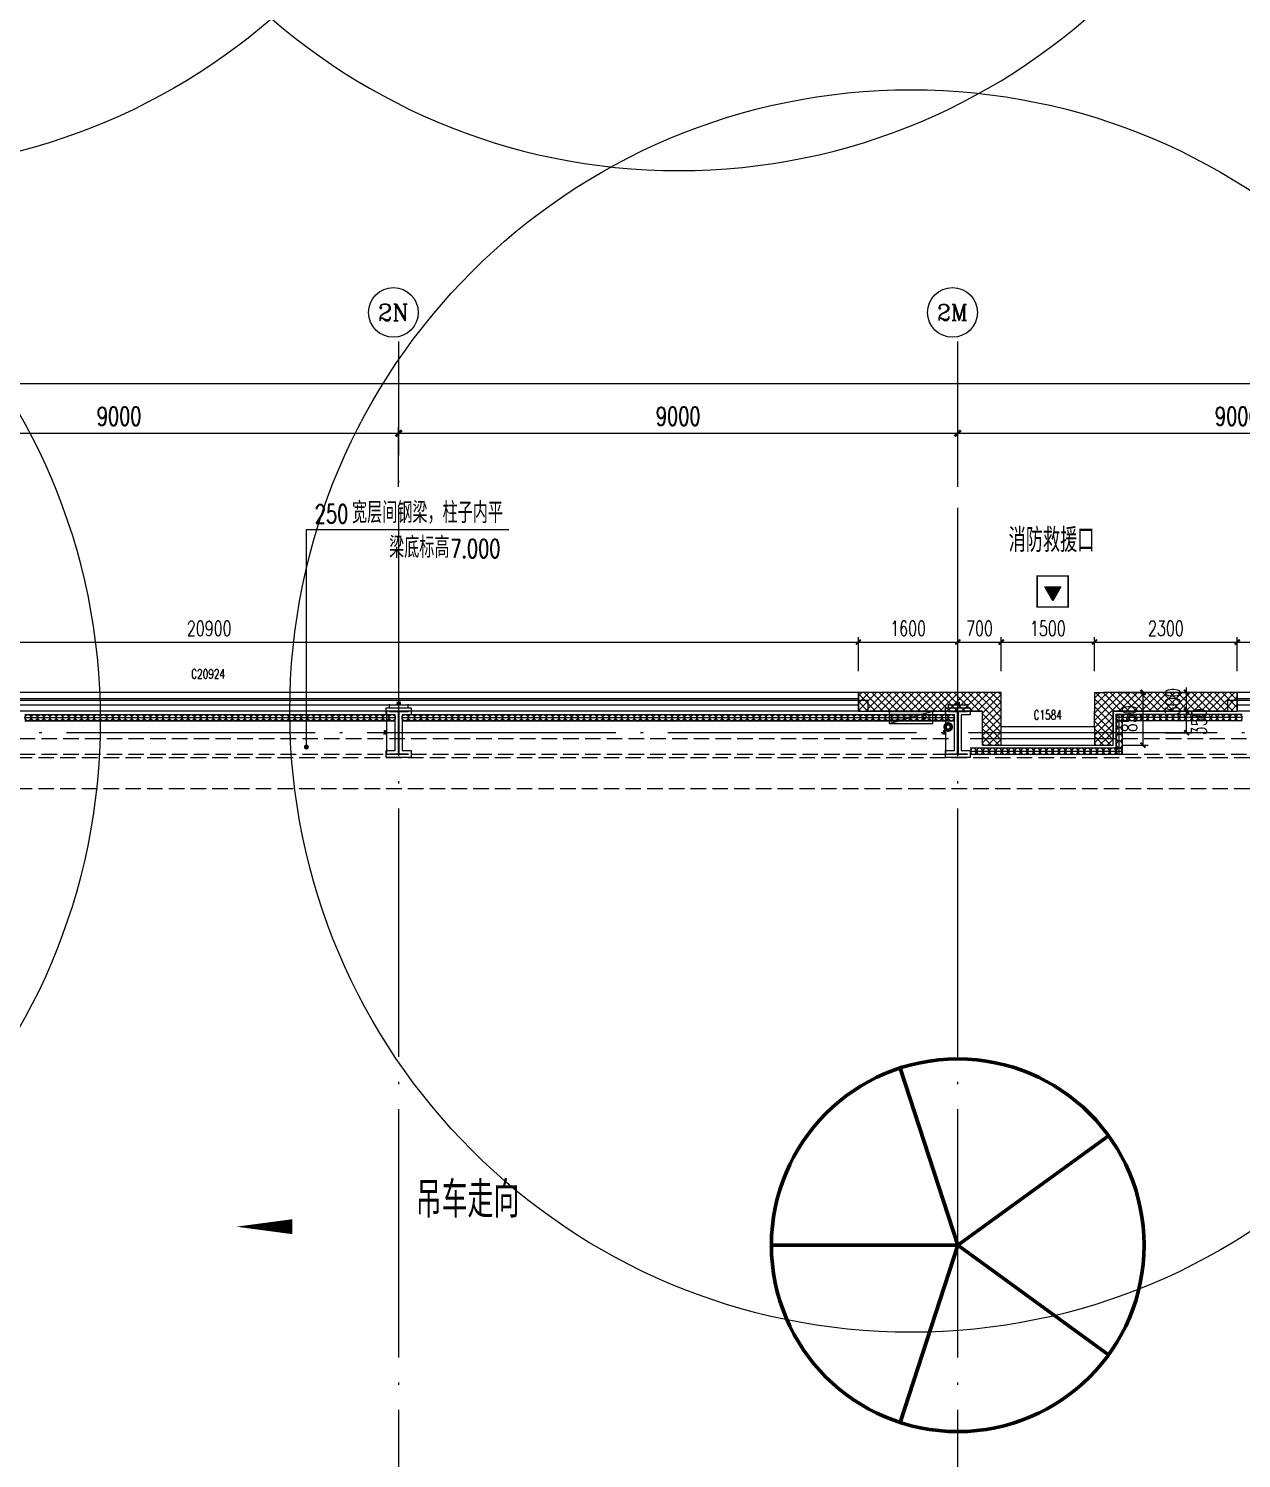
# Model space of a CAD drawing. Extents: x -1313754 to 847533, y 489853 to 941203.
# Drawn here: x -242812 to -223288, y 710889 to 733905 of the extents above; entities that cross this region are included whole.
import ezdxf
from ezdxf.enums import TextEntityAlignment as Align

# ---------------------------------------------------------------- set-up
doc = ezdxf.new("R2010")
doc.units = 0
doc.header["$LTSCALE"] = 1000
doc.header["$MEASUREMENT"] = 0
doc.linetypes.add('DASH', pattern=[0.35, 0.25, -0.1])
doc.linetypes.add('DOTE', pattern=[2.42, 2, -0.2, 0.02, -0.2])
doc.layers.get('Defpoints').update_dxf_attribs({"color": 210})
for name, color, linetype in [('A-AXIS-D', 1, 'Continuous'), ('A-AXIS-DOTE', 14, 'DOTE'), ('A-AXIS-DP', 126, 'Continuous'), ('A-AXIS-SYMB', 3, 'Continuous'), ('A-HATCH-2', 251, 'Continuous'), ('A-HRAIL', 173, 'Continuous'), ('A-LIN-V', 9, 'Continuous'), ('A-SFCE', 30, 'Continuous'), ('A-TEXT', 61, 'Continuous'), ('A-WINDOW', 140, 'Continuous'), ('AS-COLN', 6, 'Continuous'), ('AS-WALL', 40, 'Continuous'), ('AS-结构边线层', 200, 'Continuous'), ('DIM_SYMB', 3, 'Continuous'), ('PUB_HATCH', 8, 'Continuous'), ('PUB_TEXT', 7, 'Continuous'), ('RP-N2-01$0$$0$A-WIND-J', 1, 'Continuous'), ('RP-N2-01$0$A-WIND-J', 3, 'Continuous'), ('SB_ZF消火栓', 10, 'Continuous'), ('建-窗', 4, 'Continuous'), ('建-箭头', 3, 'Continuous'), ('建-门窗编号', 7, 'Continuous')]:
    doc.layers.add(name, color=color, linetype=linetype)
doc.layers.add('LG-ZF消防', color=1, linetype='Continuous', lineweight=60)
doc.styles.add('_TCH_AXIS', font='COMPLEX', dxfattribs={"bigfont": 'GBCBIG'})
doc.styles.add('_TCH_DIM', font='SIMPLEX', dxfattribs={"bigfont": 'GBCBIG'})
doc.styles.add('_TCH_DIM_T3', font='SIMPLEX', dxfattribs={"width": 0.705882, "bigfont": 'GBCBIG'})
doc.styles.add('A-STANDARD', font='SIMPLEX', dxfattribs={"bigfont": 'GBCBIG'})
doc.styles.add('A-WIN-LABEL', font='SIMPLEX', dxfattribs={"bigfont": 'GBCBIG'})
doc.dimstyles.new('_TCH_ARCH&&10', dxfattribs={"dimtxt": 29.75, "dimasz": 10, "dimexe": 10, "dimexo": 10, "dimgap": 12.625, "dimtad": 1, "dimdec": 0, "dimzin": 0, "dimdsep": 46, "dimtxsty": '_TCH_DIM_T3', "dimblk": 'ARCHTICK', "dimcen": 0.09, "dimclrt": 7, "dimazin": 2, "dimtfac": 1, "dimtdec": 0, "dimtix": 1, "dimtmove": 2, "dimatfit": 3, "dimfxl": 0, "dimtolj": 1, "dimtzin": 0, "dimarcsym": 0})
doc.dimstyles.new('_TCH_ARCH&&100', dxfattribs={"dimtxt": 297.5, "dimasz": 100, "dimexe": 100, "dimexo": 100, "dimgap": 126.25, "dimtad": 1, "dimdec": 0, "dimzin": 0, "dimdsep": 46, "dimtxsty": '_TCH_DIM_T3', "dimblk": 'ARCHTICK', "dimcen": 0.09, "dimclrt": 7, "dimazin": 2, "dimtfac": 1, "dimtdec": 0, "dimtix": 1, "dimtmove": 2, "dimatfit": 3, "dimfxl": 0, "dimtolj": 1, "dimtzin": 0, "dimarcsym": 0})
doc.dimstyles.new('_TCH_ARCH&&80', dxfattribs={"dimtxt": 238, "dimasz": 80, "dimexe": 80, "dimexo": 80, "dimgap": 101, "dimtad": 1, "dimdec": 0, "dimzin": 0, "dimdsep": 46, "dimtxsty": '_TCH_DIM_T3', "dimblk": 'ARCHTICK', "dimcen": 0.09, "dimclrt": 7, "dimazin": 2, "dimtfac": 1, "dimtdec": 0, "dimtix": 1, "dimtmove": 2, "dimatfit": 3, "dimfxl": 0, "dimtolj": 1, "dimtzin": 0, "dimarcsym": 0})
pattern_1 = [(45, (60, 0), (-60.000061, 60.000061), []), (135, (60, 0), (-60.000061, -60.000061), [])]

# ---------------------------------------------------------------- blocks, each defined once
blk = doc.blocks.new('_ArchTick')
at = {"color": 0, "linetype": 'ByBlock', "const_width": 0.4}
blk.add_lwpolyline([(-0.5, -0.5), (0.5, 0.5)], dxfattribs=at)
blk = doc.blocks.new('*D1390')
at = {"layer": 'A-AXIS-D', "color": 0, "lineweight": -2}
for p, q in [((-25118, -78290), (-25118, -77330)), ((-16118, -78290), (-16118, -77330)), ((-25118, -77430), (-16118, -77430))]:
    blk.add_line(p, q, dxfattribs=at)
at = {"layer": 'Defpoints', "color": 0}
for p in [(-16118, -77430), (-25118, -78390), (-16118, -78390)]:
    blk.add_point(p, dxfattribs=at)
at = {"layer": 'A-AXIS-D', "color": 0, "lineweight": -2, "xscale": 100, "yscale": 100, "zscale": 100, "rotation": 180}
blk.add_blockref('_ArchTick', (-25118, -77430), dxfattribs=at)
at = {"layer": 'A-AXIS-D', "color": 0, "lineweight": -2, "xscale": 100, "yscale": 100, "zscale": 100}
blk.add_blockref('_ArchTick', (-16118, -77430), dxfattribs=at)
at = {"layer": 'A-AXIS-D', "color": 7, "insert": (-20618, -77155), "char_height": 297.5, "attachment_point": 5, "style": '_TCH_DIM_T3'}
blk.add_mtext('\\A1;9000', dxfattribs=at)
blk = doc.blocks.new('*D1391')
at = {"layer": 'A-AXIS-D', "color": 0, "lineweight": -2}
for p, q in [((-16118, -78290), (-16118, -77330)), ((-7118, -78290), (-7118, -77330)), ((-16118, -77430), (-7118, -77430))]:
    blk.add_line(p, q, dxfattribs=at)
at = {"layer": 'Defpoints', "color": 0}
for p in [(-7118, -77430), (-16118, -78390), (-7118, -78390)]:
    blk.add_point(p, dxfattribs=at)
at = {"layer": 'A-AXIS-D', "color": 0, "lineweight": -2, "xscale": 100, "yscale": 100, "zscale": 100, "rotation": 180}
blk.add_blockref('_ArchTick', (-16118, -77430), dxfattribs=at)
at = {"layer": 'A-AXIS-D', "color": 0, "lineweight": -2, "xscale": 100, "yscale": 100, "zscale": 100}
blk.add_blockref('_ArchTick', (-7118, -77430), dxfattribs=at)
at = {"layer": 'A-AXIS-D', "color": 7, "insert": (-11618, -77155), "char_height": 297.5, "attachment_point": 5, "style": '_TCH_DIM_T3'}
blk.add_mtext('\\A1;9000', dxfattribs=at)
blk = doc.blocks.new('*D1392')
at = {"layer": 'A-AXIS-D', "color": 0, "lineweight": -2}
for p, q in [((-7118, -78290), (-7118, -77330)), ((1882, -78290), (1882, -77330)), ((-7118, -77430), (1882, -77430))]:
    blk.add_line(p, q, dxfattribs=at)
at = {"layer": 'Defpoints', "color": 0}
for p in [(1882, -77430), (-7118, -78390), (1882, -78390)]:
    blk.add_point(p, dxfattribs=at)
at = {"layer": 'A-AXIS-D', "color": 0, "lineweight": -2, "xscale": 100, "yscale": 100, "zscale": 100, "rotation": 180}
blk.add_blockref('_ArchTick', (-7118, -77430), dxfattribs=at)
at = {"layer": 'A-AXIS-D', "color": 0, "lineweight": -2, "xscale": 100, "yscale": 100, "zscale": 100}
blk.add_blockref('_ArchTick', (1882, -77430), dxfattribs=at)
at = {"layer": 'A-AXIS-D', "color": 7, "insert": (-2618, -77155), "char_height": 297.5, "attachment_point": 5, "style": '_TCH_DIM_T3'}
blk.add_mtext('\\A1;9000', dxfattribs=at)
blk = doc.blocks.new('*D1404')
at = {"layer": 'A-AXIS-D', "color": 0, "lineweight": -2}
for p, q in [((-65318, -78190), (-65318, -76530)), ((-65318, -76630), (92682, -76630)), ((92682, -78190), (92682, -76530))]:
    blk.add_line(p, q, dxfattribs=at)
at = {"layer": 'Defpoints', "color": 0}
for p in [(92682, -76630), (-65318, -78290), (92682, -78290)]:
    blk.add_point(p, dxfattribs=at)
at = {"layer": 'A-AXIS-D', "color": 0, "lineweight": -2, "xscale": 100, "yscale": 100, "zscale": 100, "rotation": 180}
blk.add_blockref('_ArchTick', (-65318, -76630), dxfattribs=at)
at = {"layer": 'A-AXIS-D', "color": 0, "lineweight": -2, "xscale": 100, "yscale": 100, "zscale": 100}
blk.add_blockref('_ArchTick', (92682, -76630), dxfattribs=at)
at = {"layer": 'A-AXIS-D', "color": 7, "insert": (13682, -76355), "char_height": 297.5, "attachment_point": 5, "style": '_TCH_DIM_T3'}
blk.add_mtext('\\A1;158000', dxfattribs=at)
blk = doc.blocks.new('WINDOW2DLIB$DYNSTYLE$00000005')
at = {"color": 0}
for points in [[(-0.5, 0.5), (-0.5, -0.5)], [(-0.5, 0.5), (0.5, 0.5)], [(0.5, -0.5), (0.5, 0.5)], [(0.5, 0.1667), (-0.5, 0.1667)], [(0.5, -0.1667), (-0.5, -0.1667)], [(-0.5, -0.5), (0.5, -0.5)]]:
    blk.add_lwpolyline(points, dxfattribs=at)
blk = doc.blocks.new('42343243')
at = {"layer": 'PUB_HATCH'}
h = blk.add_hatch(dxfattribs=at)
h.set_pattern_fill('多孔材料', color=256, scale=30, style=0)
h.set_pattern_definition(pattern_1)
h.paths.add_polyline_path([(-227154, 1223170), (-229454, 1223170), (-229454, 1222870), (-227454, 1222870)])
h = blk.add_hatch(dxfattribs=at)
h.set_pattern_fill('多孔材料', color=256, scale=30, style=0)
h.set_pattern_definition(pattern_1)
h.paths.add_polyline_path([(-227454, 1222320), (-227154, 1222620), (-227154, 1223170), (-227454, 1222870)])
h = blk.add_hatch(dxfattribs=at)
h.set_pattern_fill('多孔材料', color=256, scale=30, style=0)
h.set_pattern_definition(pattern_1)
h.paths.add_polyline_path([(-225654, 1222870), (-225504, 1222970), (-225504, 1223170), (-225654, 1223170)])
h = blk.add_hatch(dxfattribs=at)
h.set_pattern_fill('多孔材料', color=256, scale=30, style=0)
h.set_pattern_definition(pattern_1)
h.paths.add_polyline_path([(-225354, 1222870), (-223354, 1222870), (-223354, 1223170), (-225504, 1223170), (-225504, 1222970)])
h = blk.add_hatch(dxfattribs=at)
h.set_pattern_fill('多孔材料', color=256, scale=30, style=0)
h.set_pattern_definition(pattern_1)
h.paths.add_polyline_path([(-225654, 1222620), (-225354, 1222320), (-225354, 1222870), (-225504, 1222970), (-225654, 1222870)])
h = blk.add_hatch(dxfattribs=at)
h.set_pattern_fill('多孔材料', color=256, scale=30, style=0)
h.set_pattern_definition(pattern_1)
h.paths.add_polyline_path([(-227454, 1222320), (-227154, 1222320), (-227154, 1222620)])
h = blk.add_hatch(dxfattribs=at)
h.set_pattern_fill('多孔材料', color=256, scale=30, style=0)
h.set_pattern_definition(pattern_1)
h.paths.add_polyline_path([(-225654, 1222620), (-225654, 1222320), (-225354, 1222320)])
at = {"layer": 'AS-WALL'}
for p, q in [((-227154, 1223170), (-229454, 1223170)), ((-229454, 1223170), (-229454, 1222870)), ((-227154, 1222620), (-227154, 1223170)), ((-225654, 1223170), (-225504, 1223170)), ((-225654, 1223170), (-225654, 1222870)), ((-223354, 1223170), (-225504, 1223170)), ((-223354, 1222870), (-223354, 1223170)), ((-229454, 1222870), (-227454, 1222870)), ((-227454, 1222320), (-227454, 1222870)), ((-225654, 1222870), (-225654, 1222870)), ((-225654, 1222620), (-225654, 1222870)), ((-225354, 1222320), (-225354, 1222870)), ((-225354, 1222870), (-223354, 1222870)), ((-227154, 1222320), (-227154, 1222620)), ((-225654, 1222620), (-225654, 1222320)), ((-227454, 1222320), (-227154, 1222320)), ((-225654, 1222320), (-225354, 1222320))]:
    blk.add_line(p, q, dxfattribs=at)
at = {"layer": '建-窗'}
ref = blk.add_blockref('WINDOW2DLIB$DYNSTYLE$00000005', (-217004, 1223020), dxfattribs=dict(at, xscale=-12700, yscale=-300, zscale=300, rotation=359.999999999664))
ref.add_attrib('A', 'C12724', (-217284, 1223521), dxfattribs={"layer": '建-门窗编号', "ltscale": 500, "height": 148.8, "style": 'A-WIN-LABEL', "width": 0.705882})
ref = blk.add_blockref('WINDOW2DLIB$DYNSTYLE$00000005', (-239904, 1223020), dxfattribs=dict(at, xscale=-20900, yscale=-300, zscale=300, rotation=359.9999999994902))
ref.add_attrib('A', 'C20924', (-240194, 1223393), dxfattribs={"layer": '建-门窗编号', "ltscale": 500, "height": 148.8, "style": 'A-WIN-LABEL', "width": 0.705882})
ref = blk.add_blockref('WINDOW2DLIB$DYNSTYLE$00000005', (-226404, 1222470), dxfattribs=dict(at, xscale=-1500, yscale=300, zscale=300, rotation=179.9999999999555))
ref.add_attrib('A', 'C1584', (-226634, 1222733), dxfattribs={"layer": '建-门窗编号', "ltscale": 500, "height": 148.8, "rotation": 360, "style": 'A-WIN-LABEL', "width": 0.705882})
blk = doc.blocks.new('43243')
at = {"layer": 'AS-结构边线层'}
blk.add_lwpolyline([(-200454, 722920), (-210494, 722920), (-210494, 723090), (-223514, 723090), (-223514, 722920), (-225354, 722920), (-225354, 722470), (-227454, 722470), (-227454, 722920), (-229294, 722920), (-229294, 723090), (-250514, 723090), (-250514, 722920), (-252354, 722920), (-252354, 722470), (-254454, 722470), (-254454, 722920), (-264361, 722920), (-285754, 656986)], dxfattribs=at)
blk = doc.blocks.new('3243243')
at = {"layer": 'A-AXIS-SYMB'}
for p, q in [((-238340, 722340), (-238340, 725840)), ((-238340, 725840), (-235080, 725840))]:
    blk.add_line(p, q, dxfattribs=at)
at = {"layer": 'A-AXIS-SYMB', "const_width": 40}
blk.add_lwpolyline([(-238340, 722320, 1), (-238340, 722360, 1)], format="xyb", close=True, dxfattribs=at)
at = {"layer": 'A-SFCE', "linetype": 'DASH'}
for p, q in [((-228004.2, 722470), (-245704.2, 722470)), ((-228004.2, 722220), (-245704.2, 722220))]:
    blk.add_line(p, q, dxfattribs=at)
at = {"layer": 'A-SFCE', "color": 2, "linetype": 'DASH'}
for p, q in [((-219004.2, 722470), (-227704.2, 722470)), ((-219004.2, 722220), (-227704.2, 722220))]:
    blk.add_line(p, q, dxfattribs=at)
at = {"layer": 'PUB_TEXT', "style": '_TCH_DIM', "width": 0.705882}
for s, p in [('250', (-238205.2, 725945)), ('7.000', (-236025, 725385))]:
    blk.add_text(s, height=297.5, dxfattribs=at).set_placement(p)
at = {"layer": 'PUB_TEXT', "style": '_TCH_DIM'}
for s, p in [('宽层间钢梁，柱子内平', (-237605.2, 725945)), ('梁底标高', (-237008, 725385))]:
    blk.add_text(s, height=337.59, dxfattribs=at).set_placement(p)
blk = doc.blocks.new('*D1765')
at = {"layer": 'A-AXIS-DP', "color": 0, "lineweight": -2}
for p, q in [((-195790, 766880), (-195790, 766929)), ((-195790, 766919), (-195490, 766919)), ((-195490, 766880), (-195490, 766929))]:
    blk.add_line(p, q, dxfattribs=at)
at = {"layer": 'Defpoints', "color": 0}
for p in [(-195490, 766919), (-195790, 766870), (-195490, 766870)]:
    blk.add_point(p, dxfattribs=at)
at = {"layer": 'A-AXIS-DP', "color": 0, "lineweight": -2, "xscale": 10, "yscale": 10, "zscale": 10, "rotation": 180}
blk.add_blockref('_ArchTick', (-195790, 766919), dxfattribs=at)
at = {"layer": 'A-AXIS-DP', "color": 0, "lineweight": -2, "xscale": 10, "yscale": 10, "zscale": 10}
blk.add_blockref('_ArchTick', (-195490, 766919), dxfattribs=at)
at = {"layer": 'A-AXIS-DP', "color": 7, "insert": (-195640, 766946), "char_height": 29.8, "attachment_point": 5, "style": '_TCH_DIM_T3'}
blk.add_mtext('\\A1;300', dxfattribs=at)
blk = doc.blocks.new('*D1766')
at = {"layer": 'A-AXIS-DP', "color": 0, "lineweight": -2}
for p, q in [((-195800, 766820), (-195841, 766820)), ((-195831, 766120), (-195831, 766820)), ((-195800, 766120), (-195841, 766120))]:
    blk.add_line(p, q, dxfattribs=at)
at = {"layer": 'Defpoints', "color": 0}
for p in [(-195831, 766820), (-195790, 766820), (-195790, 766120)]:
    blk.add_point(p, dxfattribs=at)
at = {"layer": 'A-AXIS-DP', "color": 0, "lineweight": -2, "xscale": 10, "yscale": 10, "zscale": 10}
for p, rotation in [((-195831, 766820), 90), ((-195831, 766120), 270)]:
    blk.add_blockref('_ArchTick', p, dxfattribs=dict(at, rotation=rotation))
at = {"layer": 'A-AXIS-DP', "color": 7, "insert": (-195859, 766470), "char_height": 29.8, "attachment_point": 5, "rotation": 90, "style": '_TCH_DIM_T3'}
blk.add_mtext('\\A1;700', dxfattribs=at)
blk = doc.blocks.new('w42343')
at = {"layer": 'A-HATCH-2', "linetype": 'DASH'}
for p, q in [((-263654.2, 722170), (-128354.2, 722170)), ((-263654.2, 721670), (-128354.2, 721670))]:
    blk.add_line(p, q, dxfattribs=at)
blk = doc.blocks.new('w4324324')
at = {"layer": 'A-HATCH-2', "lineweight": 60}
for q in [(-1694760, 686605), (-1697614, 684532), (-1691907, 684532), (-1696524, 681178), (-1692997, 681178)]:
    blk.add_line((-1694760, 683605), q, dxfattribs=at)
blk.add_circle((-1694760, 683605), 3000, dxfattribs=at)
blk = doc.blocks.new('ner546')
at = {"layer": 'A-LIN-V'}
blk.add_blockref('w4324324', (631280, 25256), dxfattribs=at)
blk = doc.blocks.new('RP-N2-01$0$$0$xfjy')
at = {"layer": 'RP-N2-01$0$$0$A-WIND-J'}
h = blk.add_hatch(color=256, dxfattribs=at)
h.dxf.hatch_style = 1
h.paths.add_polyline_path([(1141876, -26214), (1142135, -26214), (1142005, -25989)])
at = {"layer": 'RP-N2-01$0$$0$A-WIND-J', "const_width": 25}
blk.add_lwpolyline([(1141755, -25889), (1141755, -26389), (1142255, -26389), (1142255, -25889)], close=True, dxfattribs=at)
at = {"layer": 'RP-N2-01$0$$0$A-WIND-J'}
for points in [[(1141755, -26389), (1142255, -26389), (1142255, -25889), (1141755, -25889)], [(1141876, -26214), (1142135, -26214), (1142005, -25989)]]:
    blk.add_lwpolyline(points, close=True, dxfattribs=at)
blk = doc.blocks.new('RP-N2-01$0$xfjy')
at = {"layer": 'RP-N2-01$0$$0$A-WIND-J'}
blk.add_blockref('RP-N2-01$0$$0$xfjy', (0, 0), dxfattribs=at)
blk = doc.blocks.new('1232')
at = {"layer": 'RP-N2-01$0$A-WIND-J', "xscale": -1, "rotation": 180}
blk.add_blockref('RP-N2-01$0$xfjy', (-1368331, 698705, 0), dxfattribs=at)
at = {"layer": 'A-TEXT', "style": '_TCH_DIM'}
blk.add_text('消防救援口', height=384.1, dxfattribs=at).set_placement((-227036, 725479, 0))
blk = doc.blocks.new('99平面图例外参$0$$LinePat$圆环')
for points in [[(0, 150), (300, 150)], [(0, 0), (300, 0)], [(0, -150), (300, -150)]]:
    blk.add_lwpolyline(points)
at = {"color": 0}
blk.add_circle((150, 0), 150, dxfattribs=at)
blk = doc.blocks.new('34242343243')
at = {"layer": 'A-HRAIL', "yscale": 0.3333333333333333, "zscale": 0.3333333333333333}
for p, xscale, rotation in [((-242870, 722814), 0.3368181818181818, 2.032837260091426e-10), ((-242769, 722814), 0.3368181818181818, 2.032837260091426e-10), ((-242668, 722814), 0.3368181818181818, 2.032837260091426e-10), ((-242567, 722814), 0.3368181818181818, 2.032837260091426e-10), ((-242466, 722814), 0.3368181818181818, 2.032837260091426e-10), ((-242365, 722814), 0.3368181818181818, 2.032837260091426e-10), ((-242264, 722814), 0.3368181818181818, 2.032837260091426e-10), ((-242163, 722814), 0.3368181818181818, 2.032837260091426e-10), ((-242062, 722814), 0.3368181818181818, 2.032837260091426e-10), ((-241960, 722814), 0.3368181818181818, 2.032837260091426e-10), ((-241859, 722814), 0.3368181818181818, 2.032837260091426e-10), ((-241758, 722814), 0.3368181818181818, 2.032837260091426e-10), ((-241657, 722814), 0.3368181818181818, 2.032837260091426e-10), ((-241556, 722814), 0.3368181818181818, 2.032837260091426e-10), ((-241455, 722814), 0.3368181818181818, 2.032837260091426e-10), ((-241354, 722814), 0.3368181818181818, 2.032837260091426e-10), ((-241253, 722814), 0.3368181818181818, 2.032837260091426e-10), ((-241152, 722814), 0.3368181818181818, 2.032837260091426e-10), ((-241051, 722814), 0.3368181818181818, 2.032837260091426e-10), ((-240950, 722814), 0.3368181818181818, 2.032837260091426e-10), ((-240849, 722814), 0.3368181818181818, 2.032837260091426e-10), ((-240748, 722814), 0.3368181818181818, 2.032837260091426e-10), ((-240647, 722814), 0.3368181818181818, 2.032837260091426e-10), ((-240546, 722814), 0.3368181818181818, 2.032837260091426e-10), ((-240445, 722814), 0.3368181818181818, 2.032837260091426e-10), ((-240344, 722814), 0.3368181818181818, 2.032837260091426e-10), ((-240243, 722814), 0.3368181818181818, 2.032837260091426e-10), ((-240142, 722814), 0.3368181818181818, 2.032837260091426e-10), ((-240041, 722814), 0.3368181818181818, 2.032837260091426e-10), ((-239940, 722814), 0.3368181818181818, 2.032837260091426e-10), ((-239839, 722814), 0.3368181818181818, 2.032837260091426e-10), ((-239737, 722814), 0.3368181818181818, 2.032837260091426e-10), ((-239636, 722814), 0.3368181818181818, 2.032837260091426e-10), ((-239535, 722814), 0.3368181818181818, 2.032837260091426e-10), ((-239434, 722814), 0.3368181818181818, 2.032837260091426e-10), ((-239333, 722814), 0.3368181818181818, 2.032837260091426e-10), ((-239232, 722814), 0.3368181818181818, 2.032837260091426e-10), ((-239131, 722814), 0.3368181818181818, 2.032837260091426e-10), ((-239030, 722814), 0.3368181818181818, 2.032837260091426e-10), ((-238929, 722814), 0.3368181818181818, 2.032837260091426e-10), ((-238828, 722814), 0.3368181818181818, 2.032837260091426e-10), ((-238727, 722814), 0.3368181818181818, 2.032837260091426e-10), ((-238626, 722814), 0.3368181818181818, 2.032837260091426e-10), ((-238525, 722814), 0.3368181818181818, 2.032837260091426e-10), ((-238424, 722814), 0.3368181818181818, 2.032837260091426e-10), ((-238323, 722814), 0.3368181818181818, 2.032837260091426e-10), ((-238222, 722814), 0.3368181818181818, 2.032837260091426e-10), ((-238121, 722814), 0.3368181818181818, 2.032837260091426e-10), ((-238020, 722814), 0.3368181818181818, 2.032837260091426e-10), ((-237919, 722814), 0.3368181818181818, 2.032837260091426e-10), ((-237818, 722814), 0.3368181818181818, 2.032837260091426e-10), ((-237717, 722814), 0.3368181818181818, 2.032837260091426e-10), ((-237616, 722814), 0.3368181818181818, 2.032837260091426e-10), ((-237514, 722814), 0.3368181818181818, 2.032837260091426e-10), ((-237413, 722814), 0.3368181818181818, 2.032837260091426e-10), ((-237312, 722814), 0.3368181818181818, 2.032837260091426e-10), ((-237211, 722814), 0.3368181818181818, 2.032837260091426e-10), ((-237110, 722814), 0.3368181818181818, 2.032837260091426e-10), ((-237009, 722814), 0.3368181818181818, 2.032837260091426e-10), ((-236800, 722814), 0.3368181818181785, 2.040338504593629e-10), ((-236699, 722814), 0.3368181818181785, 2.040338504593629e-10), ((-236598, 722814), 0.3368181818181785, 2.040338504593629e-10), ((-236497, 722814), 0.3368181818181785, 2.040338504593629e-10), ((-236396, 722814), 0.3368181818181785, 2.040338504593629e-10), ((-236295, 722814), 0.3368181818181785, 2.040338504593629e-10), ((-236194, 722814), 0.3368181818181785, 2.040338504593629e-10), ((-236093, 722814), 0.3368181818181785, 2.040338504593629e-10), ((-235992, 722814), 0.3368181818181785, 2.040338504593629e-10), ((-235891, 722814), 0.3368181818181785, 2.040338504593629e-10), ((-235790, 722814), 0.3368181818181785, 2.040338504593629e-10), ((-235689, 722814), 0.3368181818181785, 2.040338504593629e-10), ((-235588, 722814), 0.3368181818181785, 2.040338504593629e-10), ((-235487, 722814), 0.3368181818181785, 2.040338504593629e-10), ((-235386, 722814), 0.3368181818181785, 2.040338504593629e-10), ((-235285, 722814), 0.3368181818181785, 2.040338504593629e-10), ((-235183, 722814), 0.3368181818181785, 2.040338504593629e-10), ((-235082, 722814), 0.3368181818181785, 2.040338504593629e-10), ((-234981, 722814), 0.3368181818181785, 2.040338504593629e-10), ((-234880, 722814), 0.3368181818181785, 2.040338504593629e-10), ((-234779, 722814), 0.3368181818181785, 2.040338504593629e-10), ((-234678, 722814), 0.3368181818181785, 2.040338504593629e-10), ((-234577, 722814), 0.3368181818181785, 2.040338504593629e-10), ((-234476, 722814), 0.3368181818181785, 2.040338504593629e-10), ((-234375, 722814), 0.3368181818181785, 2.040338504593629e-10), ((-234274, 722814), 0.3368181818181785, 2.040338504593629e-10), ((-234173, 722814), 0.3368181818181785, 2.040338504593629e-10), ((-234072, 722814), 0.3368181818181785, 2.040338504593629e-10), ((-233971, 722814), 0.3368181818181785, 2.040338504593629e-10), ((-233870, 722814), 0.3368181818181785, 2.040338504593629e-10), ((-233769, 722814), 0.3368181818181785, 2.040338504593629e-10), ((-233668, 722814), 0.3368181818181785, 2.040338504593629e-10), ((-233567, 722814), 0.3368181818181785, 2.040338504593629e-10), ((-233466, 722814), 0.3368181818181785, 2.040338504593629e-10), ((-233365, 722814), 0.3368181818181785, 2.040338504593629e-10), ((-233264, 722814), 0.3368181818181785, 2.040338504593629e-10), ((-233163, 722814), 0.3368181818181785, 2.040338504593629e-10), ((-233062, 722814), 0.3368181818181785, 2.040338504593629e-10), ((-232960, 722814), 0.3368181818181785, 2.040338504593629e-10), ((-232859, 722814), 0.3368181818181785, 2.040338504593629e-10), ((-232758, 722814), 0.3368181818181785, 2.040338504593629e-10), ((-232657, 722814), 0.3368181818181785, 2.040338504593629e-10), ((-232556, 722814), 0.3368181818181785, 2.040338504593629e-10), ((-232455, 722814), 0.3368181818181785, 2.040338504593629e-10), ((-232354, 722814), 0.3368181818181785, 2.040338504593629e-10), ((-232253, 722814), 0.3368181818181785, 2.040338504593629e-10), ((-232152, 722814), 0.3368181818181785, 2.040338504593629e-10), ((-232051, 722814), 0.3368181818181785, 2.040338504593629e-10), ((-231950, 722814), 0.3368181818181785, 2.040338504593629e-10), ((-231849, 722814), 0.3368181818181785, 2.040338504593629e-10), ((-231748, 722814), 0.3368181818181785, 2.040338504593629e-10), ((-231647, 722814), 0.3368181818181785, 2.040338504593629e-10), ((-231546, 722814), 0.3368181818181785, 2.040338504593629e-10), ((-231445, 722814), 0.3368181818181785, 2.040338504593629e-10), ((-231344, 722814), 0.3368181818181785, 2.040338504593629e-10), ((-231243, 722814), 0.3368181818181785, 2.040338504593629e-10), ((-231142, 722814), 0.3368181818181785, 2.040338504593629e-10), ((-231041, 722814), 0.3368181818181785, 2.040338504593629e-10), ((-230940, 722814), 0.3368181818181785, 2.040338504593629e-10), ((-230839, 722814), 0.3368181818181785, 2.040338504593629e-10), ((-230737, 722814), 0.3368181818181785, 2.040338504593629e-10), ((-230636, 722814), 0.3368181818181785, 2.040338504593629e-10), ((-230535, 722814), 0.3368181818181785, 2.040338504593629e-10), ((-230434, 722814), 0.3368181818181785, 2.040338504593629e-10), ((-230333, 722814), 0.3368181818181785, 2.040338504593629e-10), ((-230232, 722814), 0.3368181818181785, 2.040338504593629e-10), ((-230131, 722814), 0.3368181818181785, 2.040338504593629e-10), ((-230030, 722814), 0.3368181818181785, 2.040338504593629e-10), ((-229929, 722814), 0.3368181818181785, 2.040338504593629e-10), ((-229828, 722814), 0.3368181818181785, 2.040338504593629e-10), ((-229727, 722814), 0.3368181818181785, 2.040338504593629e-10), ((-229626, 722814), 0.3368181818181785, 2.040338504593629e-10), ((-229525, 722814), 0.3368181818181785, 2.040338504593629e-10), ((-229424, 722814), 0.3368181818181785, 2.040338504593629e-10), ((-229323, 722814), 0.3368181818181785, 2.040338504593629e-10), ((-229222, 722814), 0.3368181818181785, 2.040338504593629e-10), ((-229121, 722814), 0.3368181818181785, 2.040338504593629e-10), ((-229020, 722814), 0.3368181818181785, 2.040338504593629e-10), ((-228919, 722814), 0.3368181818181785, 2.040338504593629e-10), ((-228818, 722814), 0.3368181818181785, 2.040338504593629e-10), ((-228717, 722814), 0.3368181818181785, 2.040338504593629e-10), ((-228616, 722814), 0.3368181818181785, 2.040338504593629e-10), ((-228514, 722814), 0.3368181818181785, 2.040338504593629e-10), ((-228413, 722814), 0.3368181818181785, 2.040338504593629e-10), ((-228312, 722814), 0.3368181818181785, 2.040338504593629e-10), ((-228211, 722814), 0.3368181818181785, 2.040338504593629e-10), ((-228110, 722814), 0.3368181818181785, 2.040338504593629e-10), ((-228009, 722814), 0.3368181818181785, 2.040338504593629e-10), ((-225254, 722762), -0.3611111227129974, 270), ((-225203, 722814), -0.3384127415468572, 359.9999999997966), ((-225254, 722653), -0.3611111227129974, 270), ((-225101, 722814), -0.3384127415468572, 359.9999999997966), ((-225000, 722814), -0.3384127415468572, 359.9999999997966), ((-224898, 722814), -0.3384127415468572, 359.9999999997966), ((-224797, 722814), -0.3384127415468572, 359.9999999997966), ((-224695, 722814), -0.3384127415468572, 359.9999999997966), ((-224594, 722814), -0.3384127415468572, 359.9999999997966), ((-224492, 722814), -0.3384127415468572, 359.9999999997966), ((-224390, 722814), -0.3384127415468572, 359.9999999997966), ((-224289, 722814), -0.3384127415468572, 359.9999999997966), ((-224187, 722814), -0.3384127415468572, 359.9999999997966), ((-224086, 722814), -0.3384127415468572, 359.9999999997966), ((-223984, 722814), -0.3384127415468572, 359.9999999997966), ((-223883, 722814), -0.3384127415468572, 359.9999999997966), ((-223781, 722814), -0.3384127415468572, 359.9999999997966), ((-223680, 722814), -0.3384127415468572, 359.9999999997966), ((-223578, 722814), -0.3384127415468572, 359.9999999997966), ((-223477, 722814), -0.3384127415468572, 359.9999999997966), ((-223375, 722814), -0.3384127415468572, 359.9999999997966), ((-223274, 722814), -0.3384127415468572, 359.9999999997966), ((-225254, 722545), -0.3611111227129974, 270), ((-225254, 722437), -0.3611111227129974, 270), ((-225254, 722328), -0.3611111227129974, 270), ((-225254, 722220), -0.3611111227129974, 270)]:
    blk.add_blockref('99平面图例外参$0$$LinePat$圆环', p, dxfattribs=dict(at, xscale=xscale, rotation=rotation))
at = {"layer": 'A-HRAIL', "xscale": -0.3402776645623614, "yscale": 0.3333333333333333, "zscale": 0.3333333333333333}
for p in [(-227552, 722270), (-227450, 722270), (-227348, 722270), (-227246, 722270), (-227144, 722270), (-227042, 722270), (-226940, 722270), (-226838, 722270), (-226735, 722270), (-226633, 722270), (-226531, 722270), (-226429, 722270), (-226327, 722270), (-226225, 722270), (-226123, 722270), (-226021, 722270), (-225919, 722270), (-225817, 722270), (-225715, 722270), (-225613, 722270), (-225510, 722270), (-225408, 722270), (-225306, 722270), (-225204, 722270)]:
    blk.add_blockref('99平面图例外参$0$$LinePat$圆环', p, dxfattribs=at)
blk = doc.blocks.new('A$C5D961328')
at = {"layer": 'SB_ZF消火栓'}
blk.add_hatch(color=256, dxfattribs=at).paths.add_polyline_path([(0, 40), (700, 40), (700, 240)])
at = {"layer": 'A-LIN-V', "ltscale": 500}
blk.add_circle((350, 40), 10001, dxfattribs=at)
at = {"layer": 'SB_ZF消火栓'}
for p, q in [((700, 240), (0, 240)), ((0, 240), (0, 40)), ((700, 240), (0, 40)), ((700, 240), (700, 40)), ((0, 40), (700, 40))]:
    blk.add_line(p, q, dxfattribs=at)
at = {"layer": 'SB_ZF消火栓', "color": 1}
blk.add_circle((140, 140), 32.5, dxfattribs=at)
blk = doc.blocks.new('43242343')
at = {"layer": 'LG-ZF消防', "linetype": 'Continuous'}
blk.add_circle((-228009, 722664), 50, dxfattribs=at)
blk = doc.blocks.new('234243242332')
at = {"layer": 'LG-ZF消防', "linetype": 'Continuous'}
blk.add_blockref('43242343', (0, 0), dxfattribs=at)
at = {"layer": 'SB_ZF消火栓'}
blk.add_blockref('A$C5D961328', (-245804, 741580), dxfattribs=at)
at = {"layer": 'SB_ZF消火栓', "xscale": -1}
blk.add_blockref('A$C5D961328', (-231994, 741580), dxfattribs=at)
at = {"layer": 'SB_ZF消火栓', "rotation": 180}
blk.add_blockref('A$C5D961328', (-228255, 722960), dxfattribs=at)
at = {"layer": 'SB_ZF消火栓', "xscale": -1, "rotation": 180}
blk.add_blockref('A$C5D961328', (-252003, 722804), dxfattribs=at)
blk = doc.blocks.new('*D689')
at = {"layer": 'A-AXIS-DP', "color": 0, "lineweight": -2}
for p, q in [((-224510, 722920), (-224091, 722920)), ((-224171, 722570), (-224171, 722920)), ((-224510, 722570), (-224091, 722570))]:
    blk.add_line(p, q, dxfattribs=at)
at = {"layer": 'Defpoints', "color": 0}
for p in [(-224590, 722920), (-224171, 722920), (-224590, 722570)]:
    blk.add_point(p, dxfattribs=at)
at = {"layer": 'A-AXIS-DP', "color": 0, "lineweight": -2, "xscale": 80, "yscale": 80, "zscale": 80}
for p, rotation in [((-224171, 722920), 90), ((-224171, 722570), 270)]:
    blk.add_blockref('_ArchTick', p, dxfattribs=dict(at, rotation=rotation))
at = {"layer": 'A-AXIS-DP', "color": 7, "insert": (-223970, 722745), "char_height": 238, "attachment_point": 5, "rotation": 90, "style": '_TCH_DIM_T3'}
blk.add_mtext('\\A1;350', dxfattribs=at)
blk = doc.blocks.new('*D690')
at = {"layer": 'A-AXIS-DP', "color": 0, "lineweight": -2}
for p, q in [((-224510, 723220), (-224091, 723220)), ((-224171, 723220), (-224171, 723300)), ((-224171, 722920), (-224171, 723220)), ((-224510, 722920), (-224091, 722920)), ((-224171, 722920), (-224171, 722840))]:
    blk.add_line(p, q, dxfattribs=at)
at = {"layer": 'Defpoints', "color": 0}
for p in [(-224590, 723220), (-224171, 723220), (-224590, 722920)]:
    blk.add_point(p, dxfattribs=at)
at = {"layer": 'A-AXIS-DP', "color": 0, "lineweight": -2, "xscale": 80, "yscale": 80, "zscale": 80}
for p, rotation in [((-224171, 723220), 270), ((-224171, 722920), 90)]:
    blk.add_blockref('_ArchTick', p, dxfattribs=dict(at, rotation=rotation))
at = {"layer": 'A-AXIS-DP', "color": 7, "insert": (-224391, 723070), "char_height": 238, "attachment_point": 5, "rotation": 90, "style": '_TCH_DIM_T3'}
blk.add_mtext('\\A1;300', dxfattribs=at)
blk = doc.blocks.new('*D716')
at = {"layer": 'A-AXIS-DP', "color": 0, "lineweight": -2}
for p, q in [((-225210, 723220), (-224791, 723220)), ((-224871, 722370), (-224871, 723220)), ((-225210, 722370), (-224791, 722370))]:
    blk.add_line(p, q, dxfattribs=at)
at = {"layer": 'Defpoints', "color": 0}
for p in [(-225290, 723220), (-224871, 723220), (-225290, 722370)]:
    blk.add_point(p, dxfattribs=at)
at = {"layer": 'A-AXIS-DP', "color": 0, "lineweight": -2, "xscale": 80, "yscale": 80, "zscale": 80}
for p, rotation in [((-224871, 723220), 90), ((-224871, 722370), 270)]:
    blk.add_blockref('_ArchTick', p, dxfattribs=dict(at, rotation=rotation))
at = {"layer": 'A-AXIS-DP', "color": 7, "insert": (-225091, 722795), "char_height": 238, "attachment_point": 5, "rotation": 90, "style": '_TCH_DIM_T3'}
blk.add_mtext('\\A1;850', dxfattribs=at)
blk = doc.blocks.new('*D1034')
at = {"layer": 'A-AXIS-DP', "color": 0, "lineweight": -2}
for p, q in [((-250354, 723560), (-250354, 724110)), ((-229454, 723560), (-229454, 724110)), ((-250354, 724030), (-229454, 724030))]:
    blk.add_line(p, q, dxfattribs=at)
at = {"layer": 'Defpoints', "color": 0}
for p in [(-229454, 724030), (-250354, 723480), (-229454, 723480)]:
    blk.add_point(p, dxfattribs=at)
at = {"layer": 'A-AXIS-DP', "color": 0, "lineweight": -2, "xscale": 80, "yscale": 80, "zscale": 80, "rotation": 180}
blk.add_blockref('_ArchTick', (-250354, 724030), dxfattribs=at)
at = {"layer": 'A-AXIS-DP', "color": 0, "lineweight": -2, "xscale": 80, "yscale": 80, "zscale": 80}
blk.add_blockref('_ArchTick', (-229454, 724030), dxfattribs=at)
at = {"layer": 'A-AXIS-DP', "color": 7, "insert": (-239904, 724250), "char_height": 238, "attachment_point": 5, "style": '_TCH_DIM_T3'}
blk.add_mtext('\\A1;20900', dxfattribs=at)
blk = doc.blocks.new('*D1035')
at = {"layer": 'A-AXIS-DP', "color": 0, "lineweight": -2}
for p, q in [((-229454, 723560), (-229454, 724110)), ((-227854, 723560), (-227854, 724110)), ((-229454, 724030), (-227854, 724030))]:
    blk.add_line(p, q, dxfattribs=at)
at = {"layer": 'Defpoints', "color": 0}
for p in [(-227854, 724030), (-229454, 723480), (-227854, 723480)]:
    blk.add_point(p, dxfattribs=at)
at = {"layer": 'A-AXIS-DP', "color": 0, "lineweight": -2, "xscale": 80, "yscale": 80, "zscale": 80, "rotation": 180}
blk.add_blockref('_ArchTick', (-229454, 724030), dxfattribs=at)
at = {"layer": 'A-AXIS-DP', "color": 0, "lineweight": -2, "xscale": 80, "yscale": 80, "zscale": 80}
blk.add_blockref('_ArchTick', (-227854, 724030), dxfattribs=at)
at = {"layer": 'A-AXIS-DP', "color": 7, "insert": (-228654, 724250), "char_height": 238, "attachment_point": 5, "style": '_TCH_DIM_T3'}
blk.add_mtext('\\A1;1600', dxfattribs=at)
blk = doc.blocks.new('*D1036')
at = {"layer": 'A-AXIS-DP', "color": 0, "lineweight": -2}
for p, q in [((-227854, 723560), (-227854, 724110)), ((-227154, 723560), (-227154, 724110)), ((-227854, 724030), (-227154, 724030))]:
    blk.add_line(p, q, dxfattribs=at)
at = {"layer": 'Defpoints', "color": 0}
for p in [(-227154, 724030), (-227854, 723480), (-227154, 723480)]:
    blk.add_point(p, dxfattribs=at)
at = {"layer": 'A-AXIS-DP', "color": 0, "lineweight": -2, "xscale": 80, "yscale": 80, "zscale": 80, "rotation": 180}
blk.add_blockref('_ArchTick', (-227854, 724030), dxfattribs=at)
at = {"layer": 'A-AXIS-DP', "color": 0, "lineweight": -2, "xscale": 80, "yscale": 80, "zscale": 80}
blk.add_blockref('_ArchTick', (-227154, 724030), dxfattribs=at)
at = {"layer": 'A-AXIS-DP', "color": 7, "insert": (-227504, 724250), "char_height": 238, "attachment_point": 5, "style": '_TCH_DIM_T3'}
blk.add_mtext('\\A1;700', dxfattribs=at)
blk = doc.blocks.new('*D1037')
at = {"layer": 'A-AXIS-DP', "color": 0, "lineweight": -2}
for p, q in [((-227154, 723560), (-227154, 724110)), ((-225654, 723560), (-225654, 724110)), ((-227154, 724030), (-225654, 724030))]:
    blk.add_line(p, q, dxfattribs=at)
at = {"layer": 'Defpoints', "color": 0}
for p in [(-225654, 724030), (-227154, 723480), (-225654, 723480)]:
    blk.add_point(p, dxfattribs=at)
at = {"layer": 'A-AXIS-DP', "color": 0, "lineweight": -2, "xscale": 80, "yscale": 80, "zscale": 80, "rotation": 180}
blk.add_blockref('_ArchTick', (-227154, 724030), dxfattribs=at)
at = {"layer": 'A-AXIS-DP', "color": 0, "lineweight": -2, "xscale": 80, "yscale": 80, "zscale": 80}
blk.add_blockref('_ArchTick', (-225654, 724030), dxfattribs=at)
at = {"layer": 'A-AXIS-DP', "color": 7, "insert": (-226404, 724250), "char_height": 238, "attachment_point": 5, "style": '_TCH_DIM_T3'}
blk.add_mtext('\\A1;1500', dxfattribs=at)
blk = doc.blocks.new('*D1038')
at = {"layer": 'A-AXIS-DP', "color": 0, "lineweight": -2}
for p, q in [((-225654, 723560), (-225654, 724110)), ((-223354, 723560), (-223354, 724110)), ((-225654, 724030), (-223354, 724030))]:
    blk.add_line(p, q, dxfattribs=at)
at = {"layer": 'Defpoints', "color": 0}
for p in [(-223354, 724030), (-225654, 723480), (-223354, 723480)]:
    blk.add_point(p, dxfattribs=at)
at = {"layer": 'A-AXIS-DP', "color": 0, "lineweight": -2, "xscale": 80, "yscale": 80, "zscale": 80, "rotation": 180}
blk.add_blockref('_ArchTick', (-225654, 724030), dxfattribs=at)
at = {"layer": 'A-AXIS-DP', "color": 0, "lineweight": -2, "xscale": 80, "yscale": 80, "zscale": 80}
blk.add_blockref('_ArchTick', (-223354, 724030), dxfattribs=at)
at = {"layer": 'A-AXIS-DP', "color": 7, "insert": (-224504, 724250), "char_height": 238, "attachment_point": 5, "style": '_TCH_DIM_T3'}
blk.add_mtext('\\A1;2300', dxfattribs=at)
blk = doc.blocks.new('*D1039')
at = {"layer": 'A-AXIS-DP', "color": 0, "lineweight": -2}
for p, q in [((-223354, 723560), (-223354, 724110)), ((-210654, 723560), (-210654, 724110)), ((-223354, 724030), (-210654, 724030))]:
    blk.add_line(p, q, dxfattribs=at)
at = {"layer": 'Defpoints', "color": 0}
for p in [(-210654, 724030), (-223354, 723480), (-210654, 723480)]:
    blk.add_point(p, dxfattribs=at)
at = {"layer": 'A-AXIS-DP', "color": 0, "lineweight": -2, "xscale": 80, "yscale": 80, "zscale": 80, "rotation": 180}
blk.add_blockref('_ArchTick', (-223354, 724030), dxfattribs=at)
at = {"layer": 'A-AXIS-DP', "color": 0, "lineweight": -2, "xscale": 80, "yscale": 80, "zscale": 80}
blk.add_blockref('_ArchTick', (-210654, 724030), dxfattribs=at)
at = {"layer": 'A-AXIS-DP', "color": 7, "insert": (-217004, 724250), "char_height": 238, "attachment_point": 5, "style": '_TCH_DIM_T3'}
blk.add_mtext('\\A1;12700', dxfattribs=at)
blk = doc.blocks.new('dote')
at = {"layer": 'A-AXIS-D'}
for centre in [(-16202.7, -75483.9), (-7202.7, -75483.9)]:
    blk.add_circle(centre, 400, dxfattribs=at)
at = {"layer": 'A-AXIS-DOTE', "ltscale": 2}
for p, q in [((-16117.8, -169748.9), (-16117.8, -75950)), ((-7117.8, -169748.9), (-7117.8, -75950)), ((98696.4, -82250), (-75513.6, -82250))]:
    blk.add_line(p, q, dxfattribs=at)
at = {"layer": 'PUB_TEXT', "style": '_TCH_AXIS'}
for s, height, p, p2 in [('2N', 265.5, (-16449.2, -75616.6), (-15956.2, -75616.6)), ('2M', 255.29, (-7451.9, -75611.5), (-6953.5, -75611.5))]:
    blk.add_text(s, height=height, dxfattribs=at).set_placement(p, p2, align=Align.FIT)
at = {"layer": 'A-AXIS-D'}
for base, p1, p2, picture, middle in [((92682.2, -76630), (-65317.8, -78290), (92682.2, -78290), '*D1404', (13682.2, -76355)), ((-16117.8, -77430), (-25117.8, -78390), (-16117.8, -78390), '*D1390', (-20617.8, -77155)), ((-7117.8, -77430), (-16117.8, -78390), (-7117.8, -78390), '*D1391', (-11617.8, -77155)), ((1882.2, -77430), (-7117.8, -78390), (1882.2, -78390), '*D1392', (-2617.8, -77155))]:
    dim = blk.add_linear_dim(base=base, p1=p1, p2=p2, angle=0, dimstyle='_TCH_ARCH&&100', override={"dimgap": 0}, dxfattribs=at)
    dim.commit()
    dim.dimension.update_dxf_attribs({"geometry": picture, "text_midpoint": middle, "dimtype": 161})
blk = doc.blocks.new('nt66')
at = {"layer": 'A-HATCH-2'}
blk.add_lwpolyline([(-195840, 766870), (-195440, 766870), (-195440, 766758), (-195586, 766758), (-195586, 766182), (-195440, 766182), (-195440, 766070), (-195840, 766070), (-195840, 766182), (-195694, 766182), (-195694, 766758), (-195840, 766758)], close=True, dxfattribs=at)
at = {"layer": 'AS-COLN'}
blk.add_lwpolyline([(-195790, 766820), (-195490, 766820), (-195490, 766808), (-195636, 766808), (-195636, 766132), (-195490, 766132), (-195490, 766120), (-195790, 766120), (-195790, 766132), (-195644, 766132), (-195644, 766808), (-195790, 766808)], close=True, dxfattribs=at)
at = {"layer": 'A-AXIS-DP'}
for p1, p2, distance, picture, middle in [((-195790, 766870), (-195490, 766870), 48.8, '*D1765', (-195640, 766946.2)), ((-195790, 766120), (-195790, 766820), 41.2, '*D1766', (-195858.7, 766470))]:
    dim = blk.add_aligned_dim(p1=p1, p2=p2, distance=distance, dimstyle='_TCH_ARCH&&10', dxfattribs=at)
    dim.commit()
    dim.dimension.update_dxf_attribs({"geometry": picture, "text_midpoint": middle})
blk = doc.blocks.new('33333')
for p in [(-41214, -43900), (-32214, -43900)]:
    blk.add_blockref('nt66', p)

msp = doc.modelspace()

# ---------------------------------------------------------------- linework, layer by layer
at = {"layer": '建-箭头'}
msp.add_lwpolyline([(-232567, 714618.9, 0, 0, 0), (-239467, 714618.9, 0, 240, 0), (-238567, 714618.9, 0, 0, 0)], format="xyseb", dxfattribs=at)

# ---------------------------------------------------------------- block references
msp.add_blockref('1232', (0, 0))
at = {"layer": 'A-AXIS-DP'}
msp.add_blockref('3243243', (0, 0), dxfattribs=at)
at = {"layer": 'A-LIN-V', "rotation": 90.00000000000001}
msp.add_blockref('ner546', (481006.5, 1777800), dxfattribs=at)
at = {"layer": 'A-WINDOW'}
for name, p in [('43243', (0, 0)), ('42343243', (0, -499950)), ('33333', (0, 0)), ('w42343', (0, 0))]:
    msp.add_blockref(name, p, dxfattribs=at)
at = {"layer": 'AS-WALL'}
msp.add_blockref('dote', (-220736.4, 804820), dxfattribs=at)
at = {"layer": 'DIM_SYMB'}
msp.add_blockref('34242343243', (0, 0), dxfattribs=at)
at = {"layer": 'SB_ZF消火栓', "linetype": 'Continuous'}
msp.add_blockref('234243242332', (0, 0), dxfattribs=at)

# ---------------------------------------------------------------- texts
at = {"layer": 'PUB_TEXT', "style": 'A-STANDARD'}
msp.add_text('吊车走向', height=578.72, dxfattribs=at).set_placement((-236579.3, 714765.8))

# ---------------------------------------------------------------- dimensions: what is measured, and where the dimension line sits
at = {"layer": 'A-AXIS-DP'}
for p1, p2, distance, picture, middle in [((-250354.2, 723480), (-229454.2, 723480), 550, '*D1034', (-239904.2, 724250)), ((-229454.2, 723480), (-227854.2, 723480), 550, '*D1035', (-228654.2, 724250)), ((-227854.2, 723480), (-227154.2, 723480), 550, '*D1036', (-227504.2, 724250)), ((-227154.2, 723480), (-225654.2, 723480), 550, '*D1037', (-226404.2, 724250)), ((-225654.2, 723480), (-223354.2, 723480), 550, '*D1038', (-224504.2, 724250)), ((-223354.2, 723480), (-210654.2, 723480), 550, '*D1039', (-217004.2, 724250)), ((-225290, 722370), (-225290, 723220), -419.3, '*D716', (-225090.7, 722795)), ((-224590, 722920), (-224590, 723220), -419.3, '*D690', (-224390.7, 723070))]:
    dim = msp.add_aligned_dim(p1=p1, p2=p2, distance=distance, dimstyle='_TCH_ARCH&&80', dxfattribs=at)
    dim.commit()
    dim.dimension.update_dxf_attribs({"geometry": picture, "text_midpoint": middle})
dim = msp.add_linear_dim(base=(-224170.7, 722920), p1=(-224590, 722570), p2=(-224590, 722920), angle=90, dimstyle='_TCH_ARCH&&80', dxfattribs=at)
dim.commit()
dim.dimension.update_dxf_attribs({"geometry": '*D689', "text_midpoint": (-223970, 722745), "dimtype": 129})

doc.saveas('drawing.dxf')
